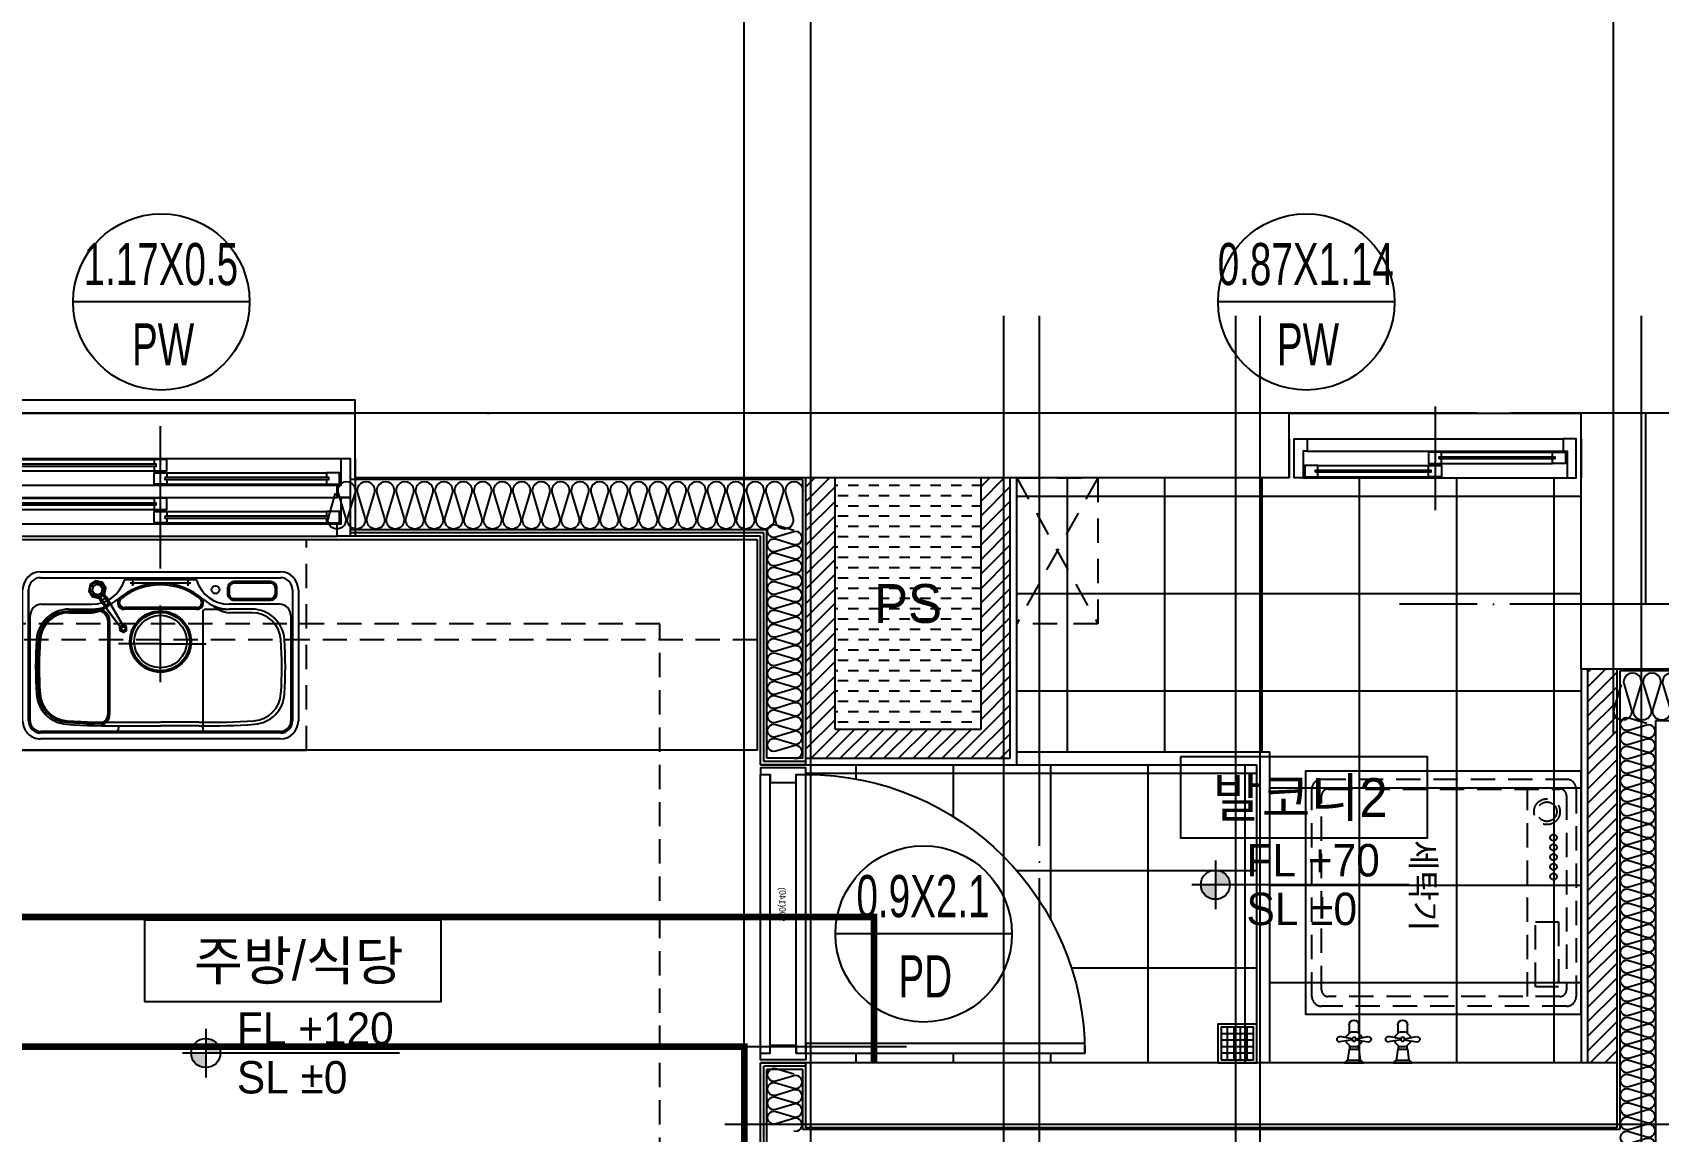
# Model space of a CAD drawing. Header units: millimetres. Extents: x -24416 to 92204, y -190080 to 23760.
# Drawn here: x 66711 to 71724, y -33857 to -30466 of the extents above; entities that cross this region are included whole.
import ezdxf
from ezdxf.enums import TextEntityAlignment as Align
from ezdxf.xclip import XClip

# ---------------------------------------------------------------- set-up
doc = ezdxf.new("R2010")
doc.units = ezdxf.units.MM
doc.header["$LTSCALE"] = 50
doc.header["$XCLIPFRAME"] = 0
for name, pattern in [('-HID', [2.5, 1.5, -1]), ('AUDIT_D_220706163347-0', [0]), ('CEN', [62, 60, -1, 0, -1]), ('HD', [2.5, 1.5, -1]), ('HID', [2.3, 1.5, -0.8]), ('HIDDEN', [9.525, 6.35, -3.175])]:
    doc.linetypes.add(name, pattern=pattern)
doc.layers.get('defpoints').update_dxf_attribs({"color": 139})
for name, color, linetype in [('A-SOL252', 252, 'Continuous'), ('A-레벨', 7, 'AUDIT_D_220706163347-0'), ('A-창호부호', 4, 'Continuous'), ('A_HAT', 8, 'Continuous'), ('CEN_CON', 1, 'CEN'), ('CONC', 2, 'Continuous'), ('dan1', 7, 'HID'), ('DOOR', 4, 'Continuous'), ('ELE3_CON', 7, 'Continuous'), ('ELE4', 4, 'Continuous'), ('FIN', 6, 'Continuous'), ('FUR', 4, 'Continuous'), ('FUR_가구', 8, 'HD'), ('FUR_가전', 8, 'HID'), ('INS', 8, 'Continuous'), ('ROM', 7, 'AUDIT_D_220706163347-0'), ('WAL', 3, 'Continuous'), ('WAL_DRY', 7, 'Continuous'), ('WIN', 4, 'Continuous'), ('X - 단위세대$0$ETC', 6, 'Continuous'), ('바닥타일', 8, 'Continuous'), ('수전', 4, 'Continuous'), ('실명', 3, 'AUDIT_D_220706163347-0'), ('실명박스', 7, 'AUDIT_D_220706163347-0'), ('확장', 8, 'HIDDEN')]:
    doc.layers.add(name, color=color, linetype=linetype)
for name, color, linetype, plot in [('AA-XXXX-MC', 153, 'AUDIT_D_220706163347-0', False), ('Defpoint', 135, 'Continuous', False), ('MC', 135, 'Continuous', False), ('X - 단위세대$0$0_임시', 134, 'Continuous', False)]:
    doc.layers.add(name, color=color, linetype=linetype, plot=plot)
doc.styles.add('HAUD01', font='Dotum.ttf')
doc.styles.add('HAUD02', font='Dotum.ttf', dxfattribs={"width": 0.8})
doc.styles.add('맑은 고딕', font='malgun.ttf')

# ---------------------------------------------------------------- blocks, each defined once
blk = doc.blocks.new('A$Ca96da67e')
at = {"layer": 'FUR_가구'}
for p, q in [((250, 450), (0, 0)), ((0, 450), (250, 0))]:
    blk.add_line(p, q, dxfattribs=at)
blk.add_lwpolyline([(250, 0), (0, 0), (0, 450), (250, 450)], close=True, dxfattribs=at)
blk = doc.blocks.new('수전')
at = {"layer": '수전'}
for p, q in [((0, 0), (58.5, 0, 0)), ((19.7, -49.8), (6.1, -63.4)), ((29.2, -7), (9.3, -7)), ((9.9, -7), (14.9, -42.9)), ((14.9, -42.9), (29.2, -42.9)), ((38.8, -49.8), (19.7, -49.8)), ((49.2, -7), (29.2, -7)), ((29.2, -42.9), (43.6, -42.9)), ((52.3, -63.4), (38.8, -49.8)), ((43.6, -42.9), (48.6, -7)), ((23.4, -71.3), (-14.8, -64.6)), ((23.4, -74.6), (-14.8, -81.3)), ((6.1, -63.4), (6.1, -68.2)), ((6.1, -77.6), (6.1, -82.5)), ((6.1, -82.5), (19.7, -96)), ((14.5, -117.3), (14.5, -90.9)), ((19.7, -96), (38.8, -96)), ((35.1, -71.3), (73.3, -64.6)), ((35.1, -74.6), (73.3, -81.3)), ((38.8, -96), (52.3, -82.5)), ((44, -90.9), (44, -117.3)), ((52.3, -68.2), (52.3, -63.4)), ((52.3, -82.5), (52.3, -77.6))]:
    blk.add_line(p, q, dxfattribs=at)
blk.add_circle((29.2, -72.9), 5.91, dxfattribs=at)
for centre, radius, start, end in [((11.8, 6), 13.2, 207.1852, 259.412), ((46.7, 6), 13.2, 280.588, 332.8148), ((-12.4, -49.9), 28.1, 351.511, 14.308), ((70.8, -49.9), 28.1, 165.692, 188.489), ((-14.8, -72.9), 8.37, 90, 270), ((73.3, -72.9), 8.37, 270, 90), ((29.2, -117.3), 14.7, 180, 0)]:
    blk.add_arc(centre, radius, start, end, dxfattribs=at)
blk = doc.blocks.new('FD')
at = {"layer": '수전'}
for p, q in [((110, -30), (10, -30)), ((110, -50), (10, -50)), ((30, -110), (30, -10)), ((50, -110), (50, -10)), ((70, -110), (70, -10)), ((90, -110), (90, -10)), ((110, -70), (10, -70)), ((110, -90), (10, -90))]:
    blk.add_line(p, q, dxfattribs=at)
for points in [[(0, -120), (120, -120), (120, 0), (0, 0)], [(10, -110), (110, -110), (110, -10), (10, -10)]]:
    blk.add_lwpolyline(points, close=True, dxfattribs=at)
blk = doc.blocks.new('PD-900(140)')
at = {"layer": 'DOOR'}
for p, q in [((20, 140), (880, 140)), ((20, 110), (880, 110)), ((20, 30), (880, 30)), ((20, 0), (880, 0))]:
    blk.add_line(p, q, dxfattribs=at)
blk.add_lwpolyline([(20, 140), (20, 1000), (50, 1000), (50, 140), (20, 140)], dxfattribs=at)
for points in [[(45, 110), (20, 110), (20, 140), (0, 140), (0, 0), (20, 0), (20, 30), (45, 30)], [(855, 110), (880, 110), (880, 140), (900, 140), (900, 0), (880, 0), (880, 30), (855, 30)]]:
    blk.add_lwpolyline(points, close=True, dxfattribs=at)
blk.add_arc((20, 140), 860, 0, 90, dxfattribs=at)
at = {"layer": 'X - 단위세대$0$0_임시'}
for p, q in [((-10, 0), (-10, 140)), ((910, 0), (910, 140))]:
    blk.add_line(p, q, dxfattribs=at)
at = {"layer": 'X - 단위세대$0$0_임시', "style": 'HAUD02'}
blk.add_text('900(140)', height=20, dxfattribs=at).set_placement((479.3, 65.4), align=Align.MIDDLE)
blk = doc.blocks.new('WIN_이중창_1200')
at = {"layer": 'Defpoint'}
for p, q in [((-15, 240), (-15, 0)), ((1185, 240), (1185, 0))]:
    blk.add_line(p, q, dxfattribs=at)
at = {"layer": 'WIN'}
blk.add_line((585, -100), (585, 340), dxfattribs=at)
at = {"layer": 'WIN', "color": 8}
for p, q in [((1142, 240), (28, 240)), ((1097, 237), (605, 237)), ((1097, 202), (605, 202)), ((1130, 158), (40, 158)), ((565, 196), (73, 196)), ((565, 161), (73, 161)), ((1130, 120), (40, 120)), ((1097, 117), (605, 117)), ((565, 76), (73, 76)), ((1097, 82), (605, 82)), ((1130, 38), (40, 38)), ((1130, 0), (40, 0)), ((565, 41), (73, 41))]:
    blk.add_line(p, q, dxfattribs=at)
at = {"layer": 'WIN'}
for points in [[(40, 158), (28, 158), (28, 240), (0, 240), (0, 120), (40, 120), (40, 158)], [(605, 216.5), (605, 202), (565, 202), (565, 237), (605, 237), (605, 222.5)], [(1104, 222.5), (1104, 216.5), (598, 216.5), (598, 222.5), (1104, 222.5)], [(1097, 216.5), (1097, 202), (1137, 202), (1137, 237), (1097, 237), (1097, 222.5)], [(1130, 158), (1142, 158), (1142, 240), (1170, 240), (1170, 120), (1130, 120), (1130, 158)], [(73, 175.5), (73, 161), (33, 161), (33, 196), (73, 196), (73, 181.5)], [(572, 181.5), (572, 175.5), (66, 175.5), (66, 181.5), (572, 181.5)], [(565, 175.5), (565, 161), (605, 161), (605, 196), (565, 196), (565, 181.5)], [(40, 38), (28, 38), (28, 120), (0, 120), (0, 0), (40, 0), (40, 38)], [(605, 96.5), (605, 82), (565, 82), (565, 117), (605, 117), (605, 102.5)], [(1104, 102.5), (1104, 96.5), (598, 96.5), (598, 102.5), (1104, 102.5)], [(1097, 96.5), (1097, 82), (1137, 82), (1137, 117), (1097, 117), (1097, 102.5)], [(1130, 38), (1142, 38), (1142, 120), (1170, 120), (1170, 0), (1130, 0), (1130, 38)], [(73, 55.5), (73, 41), (33, 41), (33, 76), (73, 76), (73, 61.5)], [(572, 61.5), (572, 55.5), (66, 55.5), (66, 61.5), (572, 61.5)], [(565, 55.5), (565, 41), (605, 41), (605, 76), (565, 76), (565, 61.5)]]:
    blk.add_lwpolyline(points, dxfattribs=at)
blk = doc.blocks.new('WIN_900_단창2')
at = {"layer": 'Defpoint'}
for p, q in [((-15, 120), (-15, 0)), ((885, 120), (885, 0))]:
    blk.add_line(p, q, dxfattribs=at)
at = {"layer": 'WIN'}
blk.add_line((435, 220), (435, -100), dxfattribs=at)
at = {"layer": 'WIN', "color": 8}
for p, q in [((830, 120), (40, 120)), ((830, 82), (40, 82)), ((415, 79), (73, 79)), ((842, 0), (28, 0)), ((415, 44), (73, 44)), ((797, 38), (455, 38)), ((797, 3), (455, 3))]:
    blk.add_line(p, q, dxfattribs=at)
at = {"layer": 'WIN'}
for points in [[(40, 82), (28, 82), (28, 0), (0, 0), (0, 120), (40, 120), (40, 82)], [(830, 82), (842, 82), (842, 0), (870, 0), (870, 120), (830, 120), (830, 82)], [(73, 64.5), (73, 79), (33, 79), (33, 44), (73, 44), (73, 58.5)], [(422, 58.5), (422, 64.5), (66, 64.5), (66, 58.5), (422, 58.5)], [(415, 64.5), (415, 79), (455, 79), (455, 44), (415, 44), (415, 58.5)], [(455, 23.5), (455, 38), (415, 38), (415, 3), (455, 3), (455, 17.5)], [(804, 17.5), (804, 23.5), (448, 23.5), (448, 17.5), (804, 17.5)], [(797, 23.5), (797, 38), (837, 38), (837, 3), (797, 3), (797, 17.5)]]:
    blk.add_lwpolyline(points, dxfattribs=at)
blk = doc.blocks.new('insul1')
blk.add_lwpolyline([(0, 0.25, 1.344031), (0.35, 0.25), (0.2, 0.75, -1.344031), (0.55, 0.75), (0.4, 0.25)], format="xyb")
blk = doc.blocks.new('세탁기-850')
at = {"layer": 'defpoints'}
blk.add_lwpolyline([(0, 0), (-750, 0), (-750, -850), (0, -850)], close=True, dxfattribs=at)
at = {"layer": 'FUR_가전'}
blk.add_line((-55, -165), (-695, -165), dxfattribs=at)
for points in [[(-695, -830, -0.414214), (-725, -800), (-725, -45, -0.414214), (-695, -15), (-55, -15, -0.414214), (-25, -45), (-25, -800, -0.414214), (-55, -830)], [(-695, -780), (-695, -65, -0.414214), (-675, -45), (-75, -45, -0.414214), (-55, -65), (-55, -780, -0.414214), (-75, -800), (-675, -800, -0.414214)]]:
    blk.add_lwpolyline(points, format="xyb", close=True, dxfattribs=at)
blk.add_lwpolyline([(-85, -140), (-285, -140), (-285, -70), (-85, -70)], close=True, dxfattribs=at)
for centre, radius in [((-625.1, -105), 40), ((-625.1, -105), 30), ((-545.1, -85), 10), ((-515.1, -85), 10), ((-485.1, -85), 10), ((-455.1, -85), 10), ((-425.1, -85), 10)]:
    blk.add_circle(centre, radius, dxfattribs=at)
at = {"layer": 'FUR_가전', "style": '맑은 고딕'}
blk.add_text('세탁기', height=75, rotation=0, dxfattribs=at).set_placement((-537.9, -523.5))
blk = doc.blocks.new('K-sink')
at = {"layer": 'FUR'}
for p, q in [((-370, -105), (370, -105)), ((-370, -123), (370, -123)), ((-208.1, -150.2), (-210.6, -162.4)), ((-208.1, -150.2), (-210.6, -162.4)), ((-197.8, -143.4), (-208.1, -150.2)), ((-197.8, -143.4), (-208.1, -150.2)), ((-185.6, -145.9), (-197.8, -143.4)), ((-185.6, -145.9), (-197.8, -143.4)), ((-178.7, -156.2), (-185.6, -145.9)), ((-178.7, -156.2), (-185.6, -145.9)), ((-108.2, -128), (108.2, -128)), ((339.1, -135.1), (226.6, -135.1)), ((-425, -565), (-425, -160)), ((-407, -160), (-407, -565)), ((-407, -565), (-407, -160)), ((-210.6, -162.4), (-203.8, -172.8)), ((-210.6, -162.4), (-203.8, -172.8)), ((-203.8, -172.8), (-191.6, -175.3)), ((-203.8, -172.8), (-191.6, -175.3)), ((-191.6, -175.3), (-181.2, -168.4)), ((-191.6, -175.3), (-181.2, -168.4)), ((-181.2, -168.4), (-178.7, -156.2)), ((-181.2, -168.4), (-178.7, -156.2)), ((206.6, -155.1), (206.6, -172.4)), ((226.6, -192.4), (339.1, -192.4)), ((359.1, -172.4), (359.1, -155.1)), ((407, -160), (407, -565)), ((425, -160), (425, -565)), ((-402, -565), (-402, -240)), ((-367, -205), (-211.7, -205)), ((-282.3, -220), (-192, -220)), ((-282.3, -220), (-211.7, -220)), ((130, -230), (130, -602)), ((140, -220), (211.7, -220)), ((367, -205), (211.7, -205)), ((282.3, -220), (211.7, -220)), ((402, -240), (402, -565)), ((-157, -255), (-157, -544.5)), ((135.3, -597), (-370, -597)), ((-129.7, -584.6), (-130.3, -592.4)), ((-118, -580), (0, -580)), ((118, -580), (0, -580)), ((129.7, -584.6), (130.3, -592.4)), ((370, -597), (135.3, -597)), ((370, -602), (-370, -602)), ((370, -620), (-370, -620))]:
    blk.add_line(p, q, dxfattribs=at)
at = {"layer": 'FUR', "ltscale": 0.6}
for p, q in [((-217.1, -144.2), (-221.2, -164.5)), ((-199.9, -132.8), (-217.1, -144.2)), ((-179.6, -136.9), (-199.9, -132.8)), ((-168.1, -154.1), (-179.6, -136.9)), ((-221.2, -164.5), (-209.8, -181.7)), ((-209.8, -181.7), (-189.5, -185.9)), ((-191.6, -175.3), (-169.5, -208.6)), ((-189.5, -185.9), (-172.2, -174.4)), ((-172.2, -174.4), (-168.1, -154.1))]:
    blk.add_line(p, q, dxfattribs=at)
at = {"layer": 'FUR', "color": 199}
for p, q in [((-76.6, -140), (-93.4, -140)), ((87.5, -140), (-87.5, -140)), ((-85, -148.4), (-85, -131.6)), ((93.4, -140), (76.6, -140)), ((85, -148.4), (85, -131.6)), ((-282.3, -231), (-211.7, -231)), ((0, -445), (0, -208.5)), ((0, -326.8), (-129.1, -326.8)), ((0, -326.8), (140.9, -326.8))]:
    blk.add_line(p, q, dxfattribs=at)
at = {"layer": 'FUR', "color": 199, "ltscale": 0.5}
for p, q in [((339.1, -140.1), (226.6, -140.1)), ((-122.6, -189.3), (-120.6, -186.7)), ((122.6, -189.3), (120.3, -186.5)), ((211.6, -155.1), (211.6, -172.4)), ((226.6, -187.4), (339.1, -187.4)), ((354.1, -172.4), (354.1, -155.1)), ((-282.3, -226), (-192, -226)), ((110.6, -215), (-110.6, -215)), ((282.3, -231), (211.7, -231)), ((-162, -256), (-162, -543.5)), ((-118, -569), (0, -569)), ((118, -569), (0, -569))]:
    blk.add_line(p, q, dxfattribs=at)
at = {"layer": 'FUR', "ltscale": 0.5}
blk.add_line((110.6, -220), (-110.6, -220), dxfattribs=at)
at = {"layer": 'FUR', "color": 199}
for centre, radius in [((-195.2, -158.9), 21.9), ((-85, -140), 2.5), ((85, -140), 2.5), ((0, -320), 90), ((0, -320), 81)]:
    blk.add_circle(centre, radius, dxfattribs=at)
at = {"layer": 'FUR'}
for centre, radius in [((169.6, -160), 12.2), ((0, -320), 94.5)]:
    blk.add_circle(centre, radius, dxfattribs=at)
for centre, radius, start, end in [((-370, -160), 55, 90, 180), ((-370, -160), 37, 90, 180), ((-211.7, -100), 105, 270, 343.3193), ((0, -340), 200, 90, 131.4096), ((-108.2, -131), 3, 90, 163.3193), ((0, -340), 200, 48.5904, 90), ((108.2, -131), 3, 16.6807, 90), ((211.7, -100), 105, 196.6807, 270), ((226.6, -155.1), 20, 90, 180), ((339.1, -155.1), 20, 360, 90), ((370, -160), 55, 0, 90), ((370, -160), 37, 0, 90), ((-211.7, -100), 120, 270, 311.4096), ((211.7, -100), 120, 228.5904, 270), ((226.6, -172.4), 20, 180, 270), ((339.1, -172.4), 20, 270, 0), ((-367, -240), 35, 90, 180), ((-282.3, -320), 100, 90, 176.1774), ((-192, -255), 35, 0, 90), ((140, -230), 10, 90.025, 180), ((282.3, -320), 100, 3.8226, 90), ((367, -240), 35, 0, 90), ((914.2, -400), 1299.2, 176.1751, 183.5988), ((-915, -400), 1300, 356.4036, 3.8226), ((-282.6, -475.3), 100, 183.5964, 266.1102), ((282.6, -475.3), 100, 273.8898, 356.4036), ((-192, -544.5), 35, 268.6272, 0), ((-370, -565), 55, 180, 270), ((-370, -565), 37, 180, 270), ((-370, -565), 32, 180, 270), ((-140.2, 1619.9), 2200, 266.1102, 270.5776), ((-135.3, -592), 5, 270, 355), ((-124.7, -585.1), 5, 90.4028, 175), ((140.2, 1619.9), 2200, 269.4224, 273.8898), ((140.2, 1619.9), 2200, 269.4224, 269.5972), ((124.7, -585.1), 5, 5, 89.5972), ((138.7, -588.4), 8.66, 181.0559, 263.1777), ((135.3, -592), 5, 185, 270), ((370, -565), 32, 270, 0), ((370, -565), 37, 270, 0), ((370, -565), 55, 270, 0)]:
    blk.add_arc(centre, radius, start, end, dxfattribs=at)
at = {"layer": 'FUR', "color": 199, "ltscale": 0.5}
for centre, radius, start, end in [((0, -340), 195, 90, 128.1858), ((0, -340), 195, 51.926, 90), ((226.6, -155.1), 15, 90, 180), ((339.1, -155.1), 15, 0, 90), ((-112.1, -200.1), 15, 134.2485, 274.3944), ((112.1, -200.1), 15, 265.6056, 45.7515), ((226.6, -172.4), 15, 180, 270), ((339.1, -172.4), 15, 270, 0), ((-282.3, -320), 94, 90, 176.1774), ((-192, -256), 30, 0, 90), ((222.9, -131.6), 100, 228.7744, 263.5192), ((282.3, -320), 89, 3.8226, 90), ((915, -400), 1294, 176.1774, 183.5964), ((-915, -400), 1289, 356.4036, 3.8226), ((-282.6, -475.3), 94, 183.5964, 266.1102), ((282.6, -475.3), 89, 273.8898, 356.4036), ((-192, -543.5), 30, 268.6266, 0), ((-140.2, 1619.9), 2194, 266.1102, 268.6266), ((140.2, 1619.9), 2189, 269.4224, 273.8898)]:
    blk.add_arc(centre, radius, start, end, dxfattribs=at)
at = {"layer": 'FUR', "ltscale": 0.5}
for centre, start, end in [((-112.1, -200.1), 134.2485, 274.3944), ((112.1, -200.1), 265.6056, 45.7515)]:
    blk.add_arc(centre, 20, start, end, dxfattribs=at)
at = {"layer": 'FUR', "color": 199}
for centre, radius, start, end in [((-282.3, -320), 89, 90, 176.1774), ((-222.9, -131.6), 100, 276.4808, 311.2256), ((914.2, -400), 1288.2, 176.1751, 183.5988), ((-282.6, -475.3), 89, 183.5964, 266.1102), ((-140.2, 1619.9), 2189, 266.1102, 270.5776)]:
    blk.add_arc(centre, radius, start, end, dxfattribs=at)
at = {"layer": 'FUR', "ltscale": 0.6}
for points in [[(-221.2, -164.5), (-210.6, -162.4), (-208.1, -150.2), (-217.1, -144.2)], [(-217.1, -144.2), (-199.9, -132.8), (-197.8, -143.4), (-208.1, -150.2)], [(-199.9, -132.8), (-197.8, -143.4), (-185.6, -145.9), (-179.6, -136.9)], [(-179.6, -136.9), (-185.6, -145.9), (-178.7, -156.2), (-168.1, -154.1)], [(-209.8, -181.7), (-203.8, -172.8), (-210.6, -162.4), (-221.2, -164.5)], [(-209.8, -181.7), (-189.5, -185.9), (-191.6, -175.3), (-203.8, -172.8)], [(-184, -194.2), (-189.5, -185.9), (-191.6, -175.3), (-184, -194.2)], [(-191.6, -175.3), (-169.5, -208.6), (-191.6, -175.3)], [(-124.5, -274.7), (-124.5, -274.7), (-184, -194.2)], [(-172.2, -174.4), (-168.1, -154.1), (-178.7, -156.2), (-181.2, -168.4)], [(-172.2, -174.4), (-166.7, -182.8), (-166.7, -182.8), (-181.2, -168.4)], [(-159.1, -201.7), (-181.2, -168.4), (-181.2, -168.4), (-159.1, -201.7)], [(-115.8, -269), (-115.3, -268.8), (-124.9, -275.1), (-124.5, -274.7)], [(-115.1, -273.3), (-115.8, -269), (-124.5, -274.7), (-120.8, -277.1)], [(-124.2, -286.5), (-120.4, -284), (-114.2, -287.1), (-113.9, -291.7)], [(-104.4, -285.4), (-113.9, -291.7), (-114.2, -287.1), (-108.5, -283.3)], [(-105.1, -273.9), (-108.9, -276.4), (-108.5, -283.3), (-104.4, -285.4)]]:
    blk.add_3dface(points, dxfattribs=at)
at = {"layer": 'FUR', "ltscale": 0.6, "invisible_edges": 8}
for points in [[(-191.6, -175.3), (-203.8, -172.8), (-210.6, -162.4), (-208.1, -150.2)], [(-197.8, -143.4), (-185.6, -145.9), (-178.7, -156.2), (-181.2, -168.4)], [(-124.9, -275.1), (-124.5, -274.7), (-124.5, -274.7), (-120.8, -277.1)], [(-120.8, -277.1), (-120.4, -284), (-124.2, -286.5), (-124.9, -275.1)], [(-120.4, -284), (-120.8, -277.1), (-115.1, -273.3), (-108.9, -276.4)], [(-108.9, -276.4), (-108.5, -283.3), (-114.2, -287.1), (-120.4, -284)], [(-108.9, -276.4), (-105.1, -273.9), (-115.3, -268.8), (-115.8, -269)], [(-115.8, -269), (-115.8, -269), (-115.1, -273.3), (-108.9, -276.4)]]:
    blk.add_3dface(points, dxfattribs=at)
at = {"layer": 'FUR', "invisible_edges": 10}
blk.add_3dface([(-208.1, -150.2), (-197.8, -143.4), (-181.2, -168.4), (-191.6, -175.3)], dxfattribs=at)
at = {"layer": 'FUR'}
for points in [[(-189.5, -185.9), (-191.6, -175.3), (-181.2, -168.4), (-172.2, -174.4)], [(-166.7, -182.8), (-181.2, -168.4), (-191.6, -175.3), (-184, -194.2)], [(-181.2, -168.4), (-191.6, -175.3), (-169.5, -208.6), (-159.1, -201.7)], [(-169.5, -208.6), (-159.1, -201.7), (-181.2, -168.4), (-191.6, -175.3)], [(-172.2, -174.4), (-166.7, -182.8), (-184, -194.2), (-189.5, -185.9)], [(-184, -194.2), (-166.7, -182.8), (-115.8, -269), (-124.5, -274.7)], [(-115.8, -269), (-166.7, -182.8), (-184, -194.2), (-124.5, -274.7)], [(-115.8, -269), (-115.8, -269), (-166.7, -182.8)]]:
    blk.add_3dface(points, dxfattribs=at)
blk = doc.blocks.new('싱크')
at = {"layer": 'defpoints'}
for p, q in [((-18.3, 0), (-18.3, 1350)), ((631.7, 0), (631.7, 1350))]:
    blk.add_line(p, q, dxfattribs=at)
at = {"layer": 'defpoints', "linetype": '-HID'}
for p, q in [((631.7, 1350), (-18.3, 1350)), ((631.7, 450), (-18.3, 450)), ((631.7, 0), (-18.3, 0))]:
    blk.add_line(p, q, dxfattribs=at)
at = {"layer": 'FUR_가전', "rotation": 90}
blk.add_blockref('K-sink', (-23.3, 900), dxfattribs=at)
blk = doc.blocks.new('U-84A(확장)')
at = {"layer": 'A-SOL252'}
h = blk.add_hatch(dxfattribs=at)
h.set_pattern_fill('DASH', color=256, scale=10, style=0)
h.set_pattern_definition([(0, (550, 300), (31.75, 31.75), [31.75, -31.75])])
h.paths.add_polyline_path([(10605, 10135), (10155, 10135), (10155, 9360), (10605, 9360)])
at = {"layer": 'A_HAT'}
h = blk.add_hatch(dxfattribs=at)
h.set_pattern_fill('ANSI31', color=256, scale=10, style=0)
h.set_pattern_definition([(45, (550, 300), (-22.45064, 22.45064), [])])
h.paths.add_polyline_path([(10155, 10135), (10065, 10135), (10065, 9270), (10695, 9270), (10695, 10135), (10605, 10135), (10605, 9360), (10155, 9360)])
h = blk.add_hatch(dxfattribs=at)
h.set_pattern_fill('ANSI31', color=256, scale=10, style=0)
h.paths.add_polyline_path([(12565, 9545), (12475, 9545), (12475, 8330), (12565, 8330)])
at = {"layer": '바닥타일'}
h = blk.add_hatch(dxfattribs=at)
h.set_pattern_fill('_USER', color=256, scale=300, double=1, pattern_type=0)
h.set_pattern_definition([(0, (498901.77, 179602.88), (0, 300), []), (90, (498901.77, 179602.88), (-300, 2e-14), [])])
h.paths.add_polyline_path([(10715, 9290), (11495, 9290), (11495, 8330), (12455, 8330), (12455, 10135), (10715, 10135)])
h = blk.add_hatch(dxfattribs=at)
h.set_pattern_fill('_USER', color=256, scale=300, double=1, pattern_type=0)
h.set_pattern_definition([(0, (41949.83, 48547.92), (0, 300), []), (90, (41949.83, 48547.92), (-300, 2e-14), [])])
edge = h.paths.add_edge_path()
edge.add_line((11455, 9250), (10065, 9250))
edge.add_line((10065, 9250), (10065, 9220))
edge.add_arc((10065, 8360), 860, 1.9979, 90, ccw=False)
edge.add_line((10924.5, 8390), (10925, 8390))
edge.add_line((10925, 8390), (10925, 8360))
edge.add_line((10925, 8360), (10065, 8360))
edge.add_line((10065, 8360), (10065, 8330))
edge.add_line((10065, 8330), (11455, 8330))
edge.add_line((11455, 8330), (11455, 9250))
at = {"layer": 'CEN_CON'}
for p, q in [((10080, 7840), (10080, 10635)), ((10785, -300), (10785, 10635)), ((11390, 10635), (11390, 6930)), ((12555, 9346.8), (12555, 10635)), ((12640, 10635), (12640, 5380)), ((15235, 10335), (5345, 10335)), ((15235, 9745), (11895.7, 9745)), ((12815, 8140), (9775, 8140))]:
    blk.add_line(p, q, dxfattribs=at)
at = {"layer": 'CONC'}
for p, q in [((11555, 10335), (8675, 10335)), ((8675, 10135), (8675, 10335)), ((11555, 10135), (11555, 10335)), ((12655, 10335), (12455, 10335)), ((12455, 9545), (12455, 10335)), ((12655, 9745), (12655, 10335)), ((11555, 10135), (8675, 10135)), ((13105, 9745), (12655, 9745)), ((13105, 9545), (12455, 9545)), ((12565, 8330), (10065, 8330)), ((10065, 8130), (10065, 8330)), ((12565, 8330), (12565, 8130)), ((12565, 8130), (10065, 8130))]:
    blk.add_line(p, q, dxfattribs=at)
at = {"layer": 'dan1'}
blk.add_lwpolyline([(10685, 7680), (9615, 7680), (9615, 9685), (6775, 9685), (6775, 6575), (6465, 6575)], dxfattribs=at)
at = {"layer": 'ELE3_CON'}
for p, q in [((7475, 10335), (8675, 10335)), ((11555, 10335), (12455, 10335))]:
    blk.add_line(p, q, dxfattribs=at)
at = {"layer": 'ELE4'}
for p, q in [((10715, 9290), (11495, 9290)), ((11495, 8330), (11495, 9290)), ((10715, 9250), (11455, 9250)), ((11455, 8330), (11455, 9250))]:
    blk.add_line(p, q, dxfattribs=at)
at = {"layer": 'FIN'}
for p, q in [((10715, 9250), (10715, 10135)), ((12455, 9545), (12455, 8330)), ((10065, 9250), (10065, 9270)), ((10065, 9250), (10715, 9250))]:
    blk.add_line(p, q, dxfattribs=at)
at = {"layer": 'FUR'}
blk.add_lwpolyline([(9915, 9945), (9915, 9295), (7075, 9295), (7075, 8045), (8825, 8045), (8825, 7345), (6475, 7345), (6475, 9945)], close=True, dxfattribs=at)
at = {"layer": 'FUR', "linetype": 'HID'}
blk.add_lwpolyline([(9915, 9635), (6785, 9635), (6785, 7345)], dxfattribs=at)
at = {"layer": 'INS'}
for p, q in [((10055, 10130), (8660, 10130)), ((10055, 9270), (10055, 10130)), ((9945, 9975), (8660, 9975)), ((9945, 9270), (9945, 9975)), ((13120, 9540), (12575, 9540)), ((12575, 9540), (12575, 8125)), ((13120, 9385), (12685, 9385)), ((12685, 9385), (12685, 7970)), ((10055, 9270), (9945, 9270)), ((9945, 7970), (9945, 8310)), ((10055, 8310), (9945, 8310)), ((10055, 8125), (10055, 8310)), ((12575, 8125), (10055, 8125))]:
    blk.add_line(p, q, dxfattribs=at)
at = {"layer": 'MC'}
for p, q in [((9875, 7840), (9875, 10635)), ((10675, -300), (10675, 10635)), ((11465, 10635), (11465, 6930)), ((10375, 8380), (5975, 8380))]:
    blk.add_line(p, q, dxfattribs=at)
at = {"layer": 'WAL'}
for p, q in [((10065, 9270), (10065, 10135)), ((10155, 9360), (10155, 10135)), ((10605, 9360), (10605, 10135)), ((10695, 9270), (10695, 10135)), ((12475, 9545), (12475, 8330)), ((12565, 9545), (12565, 8330)), ((10155, 9360), (10605, 9360)), ((10065, 9270), (10695, 9270))]:
    blk.add_line(p, q, dxfattribs=at)
at = {"layer": 'WAL_DRY'}
for p, q in [((9935, 9965), (8660, 9965)), ((9925, 9955), (8660, 9955)), ((9925, 9250), (9925, 9955)), ((9935, 9260), (9935, 9965)), ((10065, 9250), (9925, 9250)), ((10065, 9260), (9935, 9260)), ((9925, 7950), (9925, 8330)), ((10065, 8330), (9925, 8330)), ((9935, 7960), (9935, 8320)), ((10065, 8320), (9935, 8320))]:
    blk.add_line(p, q, dxfattribs=at)
at = {"layer": 'X - 단위세대$0$ETC'}
blk.add_lwpolyline([(8675, 10335), (8675, 10375), (7475, 10375), (7475, 10335), (8675, 10335)], dxfattribs=at)
at = {"layer": '확장', "ltscale": 0.5, "const_width": 20, "flags": 128}
for points in [[(10275, 8330), (10275, 8780), (6465, 8780)], [(9925, 7940), (9875, 7940), (9875, 8380), (6465, 8380)]]:
    blk.add_lwpolyline(points, dxfattribs=at)
at = {"xscale": -1}
blk.add_blockref('WIN_900_단창2', (12440, 10135), dxfattribs=at)
at = {"layer": 'DOOR', "xscale": -1, "rotation": 270}
blk.add_blockref('PD-900(140)', (9925, 8340), dxfattribs=at)
at = {"layer": 'FUR', "rotation": 270}
blk.add_blockref('싱크', (7175, 9926.7), dxfattribs=at)
at = {"layer": 'FUR_가구'}
blk.add_blockref('A$Ca96da67e', (10715, 9685), dxfattribs=at)
at = {"layer": 'FUR_가전', "rotation": 270}
blk.add_blockref('세탁기-850', (12455, 8480), dxfattribs=at)
at = {"layer": 'INS', "row_count": 1}
for p, xscale, yscale, zscale, rotation, column_count, row_spacing, column_spacing in [((10055, 10125), 150, 150, 150, 180, 24, 0, 60), ((10055, 9270), 110.0000000000003, 110.0000000000003, 110.0000000000003, 90, 16, -3.155443620884047e-30, 44.00000000000007), ((13120, 9535), 150, 150, 150, 180, 9, 0, 60), ((12685, 7970), 110.0000000000003, 110.0000000000003, 110.0000000000003, 90, 32, -3.155443620884047e-30, 44.00000000000007), ((10055, 8120), 110.0000000000003, 110.0000000000003, 110.0000000000003, 90, 4, -3.155443620884047e-30, 44.00000000000007)]:
    blk.add_blockref('insul1', p, dxfattribs=dict(at, xscale=xscale, yscale=yscale, zscale=zscale, rotation=rotation, column_count=column_count, row_spacing=row_spacing, column_spacing=column_spacing))
at = {"layer": 'WIN', "xscale": -1}
blk.add_blockref('WIN_이중창_1200', (8660, 9955), dxfattribs=at)
at = {"layer": '수전'}
blk.add_blockref('FD', (11335, 8450), dxfattribs=at)
at = {"layer": '수전', "xscale": -1, "rotation": 180}
for p in [(11725.8, 8330), (11875.8, 8330)]:
    blk.add_blockref('수전', p, dxfattribs=at)
blk = doc.blocks.new('A$C4D377245')
at = {"layer": 'A-창호부호'}
blk.add_line((675.4, 345), (14.6, 345), dxfattribs=at)
blk.add_circle((345, 345), 330.4, dxfattribs=at)
blk = doc.blocks.new('A$Cb33ca4a3')
at = {"layer": 'A-레벨'}
h = blk.add_hatch(color=256, dxfattribs=at)
h.paths.add_polyline_path([(70357.6, -56900.6), (70357.6, -56855.6), (70312.6, -56855.6, 0.414214)])
h.paths.add_polyline_path([(70357.6, -56810.6), (70357.6, -56855.6), (70402.6, -56855.6, 0.414214)])
h = blk.add_hatch(color=256, dxfattribs=at)
h.paths.add_polyline_path([(67244.6, -57419.9), (67244.6, -57374.9), (67199.6, -57374.9, 0.414214)])
h.paths.add_polyline_path([(67244.6, -57329.9), (67244.6, -57374.9), (67289.6, -57374.9, 0.414214)])
for p, q in [((70357.6, -56780.6), (70357.6, -56930.6)), ((70955.3, -56855.6), (70285.6, -56855.6)), ((67244.6, -57299.9), (67244.6, -57449.9)), ((67842.2, -57374.9), (67172.6, -57374.9))]:
    blk.add_line(p, q, dxfattribs=at)
for centre in [(70357.6, -56855.6), (67244.6, -57374.9)]:
    blk.add_circle(centre, 45, dxfattribs=at)
at = {"layer": 'A-레벨', "color": 4, "style": 'HAUD01'}
for s, p in [('FL +70', (70453.7, -56830)), ('SL %%P0', (70453.7, -56980.2)), ('FL +120', (67340.6, -57349.4)), ('SL %%P0', (67340.6, -57499.6))]:
    blk.add_text(s, height=100, dxfattribs=at).set_placement(p)

msp = doc.modelspace()

# ---------------------------------------------------------------- linework, layer by layer
at = {"layer": 'AA-XXXX-MC'}
msp.add_line((68905.2, -31340.4), (68905.2, -28550.4), dxfattribs=at)
at = {"layer": 'CEN_CON'}
for p, q in [((69110.2, -31340.4), (69110.2, -28550.4)), ((71585.2, -31340.4), (71585.2, -28550.4))]:
    msp.add_line(p, q, dxfattribs=at)
at = {"layer": '실명박스'}
for points in [[(70250, -32701.2), (70250, -32951.2), (71012, -32951.2), (71012, -32701.2)], [(67055.7, -33205.4), (67055.7, -33455.4), (67970.7, -33455.4), (67970.7, -33205.4)]]:
    msp.add_lwpolyline(points, close=True, dxfattribs=at)

# ---------------------------------------------------------------- block references
ref = msp.add_blockref('U-84A(확장)', (59030.2, -41975.4))
XClip(ref).set_block_clipping_path([(-1194.1410816024, -300), (15235, 13425)])
at = {"layer": 'A-창호부호'}
msp.add_blockref('A$Cb33ca4a3', (0, 23760), dxfattribs=at)
at = {"layer": 'A-창호부호', "xscale": 0.8231884058332071, "yscale": 0.8231884058332071, "zscale": 0.8231884058332071}
for p in [(66824, -31581.5), (70354, -31581.5), (69174, -33531.5)]:
    msp.add_blockref('A$C4D377245', p, dxfattribs=at)

# ---------------------------------------------------------------- texts
at = {"layer": 'A-창호부호', "color": 6, "style": 'HAUD01', "width": 0.7}
for s, p in [('1.17X0.5', (67106.3, -31180.7)), ('0.87X1.14', (70636.3, -31180.7)), ('PW', (67113.2, -31428.4)), ('PW', (70643.2, -31428.4)), ('0.9X2.1', (69456.3, -33130.7)), ('PD', (69463.2, -33378.4))]:
    msp.add_text(s, height=130, dxfattribs=at).set_placement(p, align=Align.MIDDLE)
at = {"layer": 'ROM', "color": 3, "style": 'HAUD01'}
msp.add_text('PS', height=120, dxfattribs=at).set_placement((69410.2, -32227.9), align=Align.MIDDLE)
at = {"layer": '실명', "style": 'HAUD01'}
for s, p in [('발코니2', (70619.3, -32825.4)), ('주방/식당', (67531.7, -33328.6))]:
    msp.add_text(s, height=120, dxfattribs=at).set_placement(p, align=Align.MIDDLE)

doc.saveas('drawing.dxf')
